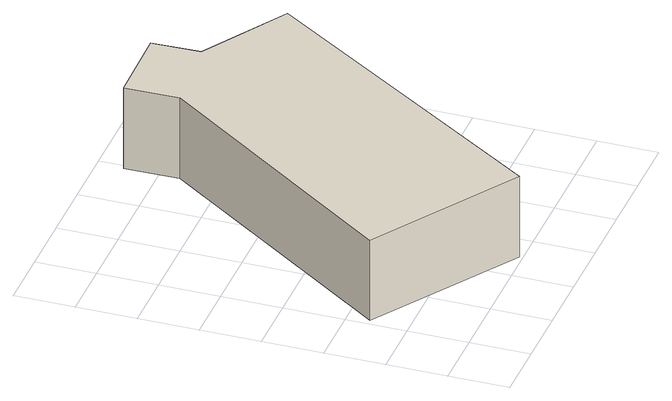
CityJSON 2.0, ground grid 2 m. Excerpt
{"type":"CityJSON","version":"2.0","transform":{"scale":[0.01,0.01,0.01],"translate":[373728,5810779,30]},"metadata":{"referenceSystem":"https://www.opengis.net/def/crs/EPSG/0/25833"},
"CityObjects":{
"building1":{"type":"Building","attributes":{"name":"Rettungsstation","Gemeindeschluessel":"11000006","BezugspunktDach":"2200","function":"31001_3070","measuredHeight":2.92,"storeysAboveGround":1},"address":[{"country":"Germany","locality":"Berlin","thoroughfareNumber":"8142","thoroughfareName":"Pfaueninselchaussee"}],"geometry":[{"type":"Solid","lod":"1","boundaries":[[[[0,1,2,3,4,5,6]],[[7,8,9,10,11,12,13]],[[7,13,6,5]],[[8,7,5,4]],[[9,8,4,3]],[[10,9,3,2]],[[11,10,2,1]],[[12,11,1,0]],[[13,12,0,6]]]]}]}
},
"vertices":[
[508,11,380],[1147,979,380],[857,1157,380],[853,1320,380],[586,1316,380],[589,1135,380],[21,326,380],[589,1135,88],[586,1316,88],[853,1320,88],[857,1157,88],[1147,979,88],[508,11,88],[21,326,88]
]}
